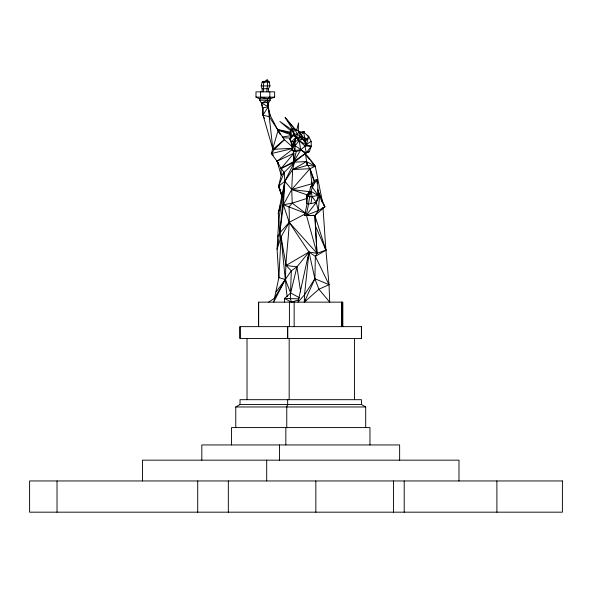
<?xml version="1.0" encoding="UTF-8"?>
<svg xmlns="http://www.w3.org/2000/svg" width="592" height="592" viewBox="0 0 592 592"><rect width="100%" height="100%" fill="white"/><g stroke="black" fill="none" stroke-linecap="round" stroke-linejoin="round"><path stroke-width="0.89" d="M258.615 302.149L258.615 326.636L258.608 302.149L342.849 302.149L342.842 326.636M294.157 326.636L294.165 302.149M361.453 326.636L361.431 338.446L240.026 338.446L239.989 326.636L361.468 326.636L361.431 338.446L361.394 326.636M287.246 296.718C282.066 266.896 290.924 236.918 289.007 206.941L292.219 203.145L291.73 189.507L292.648 169.601L294.394 162.186L293.847 161.416L293.928 153.202L277.056 161.231L271.314 153.565L278.107 130.455L269.234 116.72L268.235 106.701L267.103 102.453L267.71 98.709L269.848 97.155L269.848 91.856M317.712 190.646L324.867 206.756L318.304 210.567L314.892 215.562L316.972 253.302L315.358 256.388L314.9 278.721L318.903 289.244L329.707 302.149L329.026 284.685L325.911 250.135L322.966 207.318M307.115 203.419L304.628 215.34L306.234 215.296L316.283 202.464L318.215 195.604L317.43 179.635L315.825 179.672L310.541 186.998L309.594 191.549L306.737 195.649L306.56 203.515L308.447 204.099L316.283 202.464L319.636 195.256L318.548 193.791M298.316 131.113L298.546 122.958L296.659 130.099M290.724 130.736L279.912 121.515L291.227 129.352L296.022 137.233L292.611 145.232L292.381 150.56L296.237 151.633C302.468 150.324 305.664 144.174 311.177 141.377L308.735 136.493L303.548 132.134L299.189 132.245M291.412 142.073L291.53 143.878L291.634 141.658L289.806 139.105L291.36 136.545L293.817 134.066L294.12 128.545L285.159 117.571L292.485 128.989L293.817 134.066L293.232 135.649L289.806 139.105L291.53 143.878L292.381 150.56L300.736 149.976L306.33 152.788L309.298 151.722L311.259 146.276L311.177 141.377M281.992 196.803L278.588 186.288L281.222 175.276L281.067 168.505L293.847 161.416L296.237 151.633L295.001 150.56L295.068 141.251L296.022 137.233L293.232 135.649L295.082 135.686L297.524 134.14L299.115 131.602L294.12 128.545L291.227 129.352L289.851 133.126L290.879 137.263M292.574 149.295L277.056 161.231L281.067 168.505L284.197 172.435L284.87 181.248L278.854 219.462L277.722 236.83L277.086 249.284L278.862 277.626L273.682 302.149L285.285 279.498L291.316 270.803L296.94 266.888L308.965 252.044L316.972 253.302L325.911 250.135L314.892 215.562L313.109 215.148M292.196 146.957L291.442 144.581L291.634 141.658L296.022 137.233L299.182 140.659L306.33 144.959L311.259 146.276L306.33 152.788L294.394 162.186L284.87 181.248L283.39 204.743L279.794 232.922L277.086 249.284L281.067 236.844L289.207 222.377L305.154 213.919M260.524 97.155L267.71 98.709L270.204 98.709L274.636 97.155L274.636 91.856L255.981 91.856L255.981 97.155L259.681 98.857L267.71 98.709L269.848 97.155L270.204 100.211L268.465 103.038L268.109 107.951L268.465 103.038L267.71 100.211L259.681 100.211L260.524 97.155L260.524 91.856M308.573 204.114L306.234 215.296L318.304 210.567L319.636 195.256L309.579 196.988L306.737 195.649L309.594 191.549L311.2 191.512L318.215 195.604L317.623 192.925M291.242 137.825L291.227 129.352L294.12 128.545L295.933 130.566M292.211 148.311L272.897 149.317L262.996 115.181L262.848 107.951L261.42 103.038L259.681 100.211M277.722 236.83L279.794 232.922L284.87 181.248L292.648 169.601L306.419 161.557L315.255 166.256L322.655 202.767L321.056 199.556M298.294 299.996L291.501 302.149L290.332 298.575L291.316 270.803L286.069 265.468L308.965 252.044L304.554 294.794L304.281 302.149L318.903 289.244L329.026 284.685L315.358 256.388L308.965 252.044L289.207 222.377L283.39 204.743L291.73 189.507L309.971 168.69L315.255 166.256C309.505 158.034 302.941 149.709 293.854 145.232L292.5 145.81L291.634 141.658C297.169 141.606 302.112 138.58 307.603 139.349L302.268 136.619M316.986 183.165L317.43 179.635C310.963 186.162 309.979 195.471 308.447 204.099M268.494 91.856L268.494 88.726L269.952 85.892L269.219 81.985L267.103 79.824L263.906 81.985L263.336 85.892L263.677 91.856M307.847 259.259L308.121 257.453M308.402 255.655L308.965 252.044L314.9 278.721L304.281 302.149L305.916 300.077M309.757 192.148L309.594 191.549L307.692 196.396L306.56 203.515L306.982 201.768M310.926 203.515L312.058 196.396L311.2 191.512L307.692 196.396M300.64 291.797L296.94 266.888L286.069 265.468L281.067 236.844L279.794 232.922L278.277 213.453L284.87 181.248L291.73 189.507L307.13 194.916M317.06 181.396L317.43 179.635M308.965 252.044L297.991 302.149L304.554 294.794L314.9 278.721L329.026 284.685M296.94 266.888L290.65 292.981L284.56 298.523L284.56 302.149M262.13 91.856L262.13 88.726L261.205 85.892L262.197 81.985L263.943 81.259L264.646 81.985M278.277 213.453L280.275 205.565M306.33 144.959L305.583 141.355L300.381 136.737L299.115 131.602L302.135 136.16L303 139.142L306.33 144.959L308.735 136.493L307.137 135.62M293.854 145.232L295.068 141.251L292.907 145.81L295.001 150.56M305.139 153.217L306.33 152.788L304.91 145.965L299.182 140.659L295.082 135.686L299.182 140.659L295.245 145.58L292.87 146.18L291.442 144.581L292.611 145.232M314.722 181.47L309.971 168.69L307.514 165.286L306.419 161.557L294.394 162.186L284.197 172.435L278.588 186.288L281.962 195.656M292.5 145.81L294.394 141.251L292.907 145.81L295.245 145.58M291.915 146.387L284.345 139.69L272.897 149.317L269.234 116.72L270.063 115.181L268.235 106.701L261.42 103.038L267.71 100.211L270.204 100.211M299.33 297.643L290.65 292.981L285.285 279.498L278.862 277.626L281.067 236.844L285.285 279.498L274.533 298.205L268.664 302.149M292.574 145.58L292.381 150.56L293.195 150.124L293.847 161.416L300.736 149.976L299.182 140.659M308.735 136.493L305.583 141.355L304.281 140.2M276.101 291.878L285.285 279.498M273.519 155.163L271.314 153.565L274.518 149.317L284.345 139.69L278.107 130.455L280.223 134.488M293.928 153.202L281.067 168.505L294.394 162.186M279.794 232.922L289.207 222.377L316.972 253.302L314.892 215.562L324.867 206.756L321.167 199.541M284.197 172.435L281.222 175.276L277.056 161.231L278.129 162.704M284.87 181.248L278.588 186.288L282.177 195.73M302.135 136.16L297.628 138.698L303 139.142M293.847 161.416L305.413 153.432L307.019 164.258M315.358 256.388L325.911 250.135L325.341 248.448M235.764 427.587L235.764 406.97L240.026 404.506L361.431 404.506L365.693 406.97L365.693 427.587M306.131 152.862L309.298 151.722M305.109 213.172L283.39 204.743L292.219 203.145L307.041 198.394M313.064 185.274L312.088 183.705L291.73 189.507L309.638 191.727M299.885 132.771L304.725 131.454L301.121 134.628L303.119 137.647M301.683 137.892L300.381 136.737L296.718 137.625L297.524 134.14L294.12 128.545M271.314 153.565L292.241 148.622M299.3 132.453L300.743 132.134L298.923 132.275M282.325 136.981L290.494 135.731M263.906 81.985L267.495 81.474L269.219 81.985L262.197 81.985M299.485 132.593L303.548 132.134L305.583 141.355L303.8 139.372M314.411 182.699L309.971 168.69L292.648 169.601L307.514 165.286L315.255 166.256L310.748 160.854M310.541 186.998L312.147 186.961L318.215 195.604M261.205 85.892L269.952 85.892M262.13 88.726L268.494 88.726M274.636 97.155L255.981 97.155L257.749 97.599M235.764 406.97L365.693 406.97M314.448 202.449L316.283 202.464L318.304 210.567M304.628 215.34L314.892 215.562L306.234 215.296M283.094 137.818L291.072 138.025M299.071 298.834L284.56 298.523L291.501 302.149M304.91 145.965L311.259 146.276M277.759 129.544L290.213 132.127M269.234 116.72L262.996 115.181L262.848 107.951L268.235 106.701L262.996 115.181L264.432 118.415M277.692 129.722L289.851 133.126L291.057 135.45M277.604 129.907L290.184 134.465M268.465 103.038L267.103 102.453L261.42 103.038L262.73 109.194M293.958 150.501L296.237 151.633M292.219 203.145L305.235 212.957M300.381 136.737L297.524 134.14L293.817 134.066L292.004 136.885L291.36 136.545L289.851 133.126M303.77 139.327L305.583 141.355L304.088 139.105M285.159 117.571L295.001 129.078M306.234 155.459L309.616 159.507M312.058 196.396L316.283 202.464M299.115 131.602L300.107 133.104M279.513 187.827L278.588 186.288L280.445 190.358M323.543 204.358L324.867 206.756M279.38 132.889L270.063 115.181L268.546 109.557M278.61 164.532L277.056 161.231L278.484 164.435M315.255 225.508L325.911 250.135L325.215 248.507M317.578 189.137L322.655 202.767M306.441 215.266L316.972 253.302M306.419 161.557L307.322 165.101M311.629 181.936L312.31 185.4M267.103 79.824C268.376 83.835 266.8 87.816 266.859 91.856M272.276 145.758L272.897 149.317M306.737 195.649L307.004 197.402M309.971 168.69L312.088 183.705M291.493 142.043L291.53 143.878M240.004 326.636L240.026 338.446M496.895 480.956L496.895 512.176M458.985 480.956L458.985 460.162L142.472 460.162L142.472 480.956M404.203 480.956L404.203 512.176M399.637 460.162L399.637 444.947L201.82 444.947L201.82 460.162M393.443 480.956L393.443 512.176M369.956 444.947L369.956 427.587L231.502 427.587L231.502 444.947M361.431 404.506L361.431 399.681L240.026 399.681L240.026 404.506M354.438 338.446L354.438 399.681M315.839 480.956L315.839 512.176M289.407 302.149L289.407 326.636M289.177 338.446L289.177 399.681M287.675 399.681L287.675 404.506L286.757 406.97L286.757 427.587M285.84 427.587L285.84 444.947M279.461 444.947L279.461 460.162M266.696 460.162L266.696 480.956M247.019 338.446L247.019 399.681M228.334 480.956L228.334 512.176M197.713 480.956L197.713 512.176M57.024 480.956L57.024 512.176M341.821 302.149L341.821 326.636L341.821 302.149M287.697 326.636L287.675 338.446L287.645 326.636M562.4 480.956L29.6 480.956L29.6 512.176L562.4 512.176L562.4 480.956"/></g></svg>
